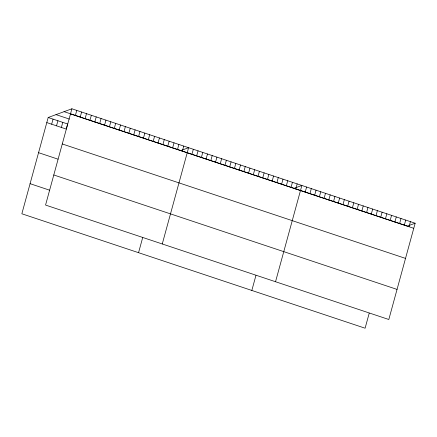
<?xml version="1.0" encoding="UTF-8"?>
<svg xmlns="http://www.w3.org/2000/svg" width="437" height="437" viewBox="0 0 437 437"><rect width="100%" height="100%" fill="white"/><g stroke="black" fill="none" stroke-linecap="round" stroke-linejoin="round"><path stroke-width="0.66" d="M71.897 108.791L45.557 205.062L388.815 319.496L415.15 223.225L71.897 108.791L48.185 117.504L21.85 213.775L365.103 328.209L369.221 313.165M51.659 124.212L53.052 119.126M56.52 125.829L57.913 120.743M61.382 127.451L62.775 122.365M75.366 115.494L76.759 110.408M80.233 117.116L81.621 112.03M85.095 118.738L86.482 113.653M89.956 120.361L91.349 115.275M94.818 121.983L96.211 116.898M99.68 123.6L101.073 118.514M104.547 125.222L105.934 120.137M109.408 126.845L110.801 121.759M114.27 128.467L115.663 123.381M119.132 130.084L120.525 124.998M123.993 131.706L125.386 126.621M128.86 133.329L130.248 128.243M133.722 134.951L135.115 129.865M138.584 136.573L139.977 131.488M143.445 138.19L144.838 133.105M148.307 139.813L149.7 134.727M153.174 141.435L154.561 136.349M158.036 143.057L159.429 137.972M162.897 144.674L164.29 139.589M138.556 252.684L142.67 237.635M167.759 146.297L169.152 141.211M172.626 147.919L174.013 142.833M177.488 149.541L178.875 144.456M182.349 151.164L183.742 146.078M162.264 243.972L188.604 147.695L180.781 150.574M191.93 154.354L193.323 149.268M196.65 155.927L198.043 150.841M201.37 157.506L202.763 152.42M206.089 159.079L207.482 153.993M210.809 160.652L212.202 155.567M215.528 162.225L216.921 157.14M220.248 163.799L221.641 158.713M224.968 165.372L226.361 160.286M229.687 166.945L231.08 161.859M234.407 168.518L235.8 163.433M239.126 170.091L240.519 165.006M243.846 171.665L245.239 166.579M248.566 173.238L249.959 168.152M253.285 174.811L254.678 169.725M258.01 176.384L259.398 171.299M262.73 177.957L264.117 172.872M267.449 179.531L268.837 174.445M272.169 181.104L273.557 176.018M276.889 182.677L278.276 177.591M251.832 290.447L255.945 275.403M281.608 184.25L282.996 179.165M286.328 185.823L287.715 180.738M291.047 187.397L292.435 182.316M295.767 188.975L297.155 183.89M275.539 281.734L301.874 185.463L294.052 188.336M305.206 192.122L306.594 187.036M309.926 193.695L311.313 188.609M314.645 195.268L316.033 190.182M319.365 196.841L320.758 191.756M324.085 198.414L325.478 193.329M328.804 199.988L330.197 194.902M333.524 201.561L334.917 196.475M338.243 203.134L339.636 198.048M342.963 204.707L344.356 199.622M347.683 206.28L349.076 201.195M352.402 207.854L353.795 202.768M357.122 209.427L358.515 204.341M361.841 211L363.234 205.914M366.561 212.573L367.954 207.488M371.281 214.146L372.674 209.061M376 215.72L377.393 210.634M380.72 217.293L382.113 212.207M385.439 218.871L386.832 213.786M390.159 220.445L391.552 215.359M394.879 222.018L396.272 216.932M399.598 223.591L400.991 218.505M404.318 225.164L405.711 220.079M409.037 226.737L410.43 221.652M415.15 223.225L407.328 226.098L64.075 111.664M70.504 113.877L413.757 228.311M56.012 114.625L69.385 119.088M48.185 117.504L67.637 123.988L66.249 129.073L46.797 122.589M62.273 143.964L405.525 258.404M38.565 152.682L58.017 159.166M53.789 174.969L397.047 289.403M30.082 183.682L49.534 190.166"/></g></svg>
